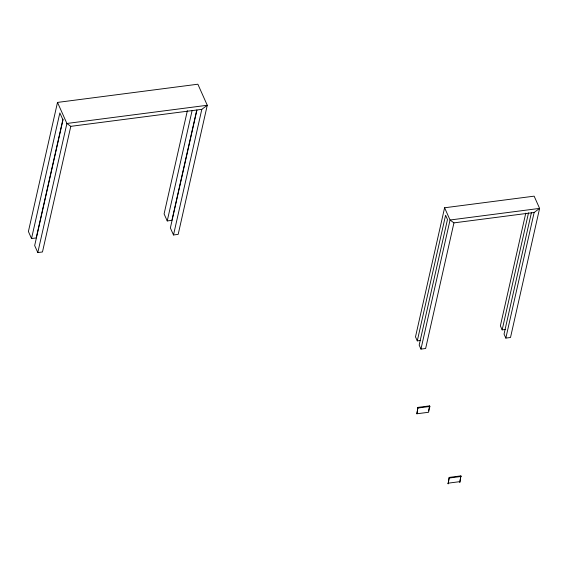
<?xml version="1.0" encoding="UTF-8"?>
<svg xmlns="http://www.w3.org/2000/svg" width="568" height="568" viewBox="0 0 568 568"><rect width="100%" height="100%" fill="white"/><g stroke="black" fill="none" stroke-linecap="round" stroke-linejoin="round"><path stroke-width="0.85" d="M196.933 110.078L170.364 227.953L173.503 234.974L178.174 234.371L207.27 105.265L197.863 84.213L57.496 102.417L28.4 231.524L31.531 238.539L36.21 237.935L62.963 119.195M31.531 238.539L59.846 112.918L62.977 119.933L34.669 245.561L37.8 252.575L42.472 251.972L70.787 126.344L66.896 123.469L57.496 102.417M37.8 252.575L66.896 123.469L207.27 105.265L201.81 109.347L70.787 126.344M187.369 110.668L164.095 213.923L167.233 220.938L171.905 220.334L196.727 110.192M167.233 220.938L192.055 110.803M173.503 234.974L201.81 109.347M531.385 212.78L504.05 334.098L505.832 338.102L510.504 337.491L539.6 208.392L534.14 196.159L444.588 207.774L415.492 336.881L417.281 340.878L420.391 340.473M417.281 340.878L445.589 215.251L447.477 219.489L419.17 345.11L420.959 349.107L425.631 348.503L453.938 222.876L450.048 220.008L444.588 207.774M420.959 349.107L450.048 220.008L539.6 208.392L534.14 212.475L453.938 222.876M417.934 407.398L416.891 413.781L428.57 412.269L429.877 406.468L429.614 405.879L417.934 407.398L416.891 413.781M428.492 410.849L429.614 405.879M449.203 477.404L448.159 483.787L449.203 477.404L460.882 475.885L459.839 482.275L460.882 475.885M525.769 213.149L500.373 325.869L502.155 329.866L505.271 329.461M502.155 329.866L528.524 212.844M505.832 338.102L534.14 212.475M418.197 407.98L429.877 406.468M449.465 477.993L461.145 476.474M447.896 483.205L459.576 481.685"/></g></svg>
